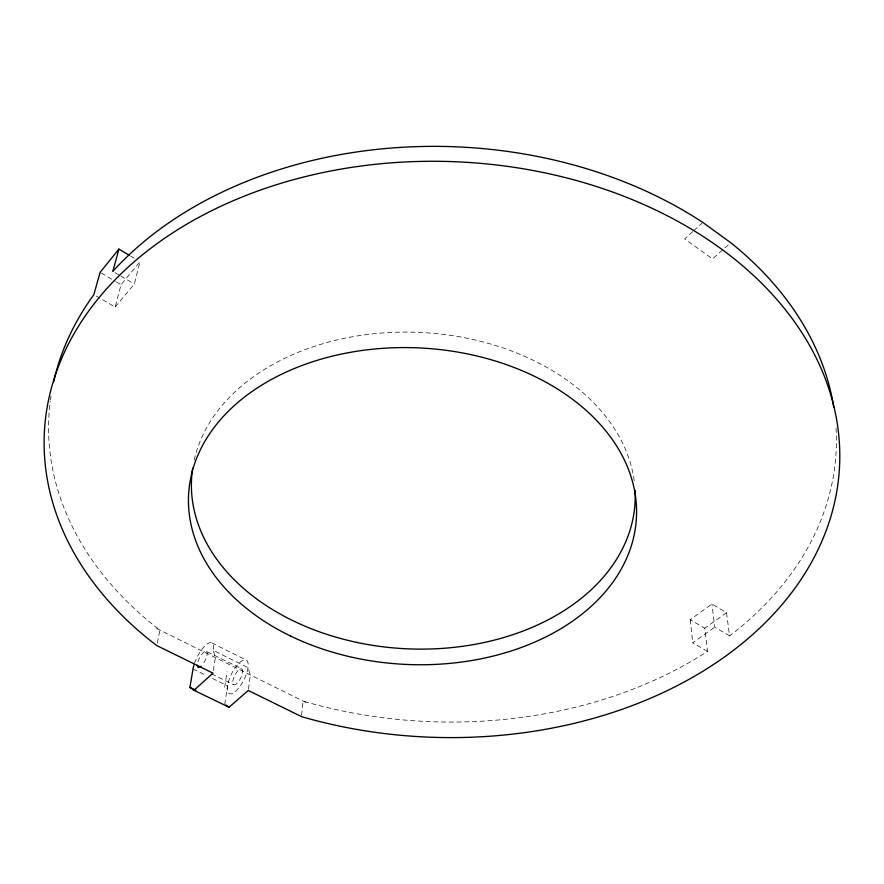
<?xml version="1.0" encoding="UTF-8"?>
<svg xmlns="http://www.w3.org/2000/svg" width="884" height="884" viewBox="0 0 884 884"><rect width="100%" height="100%" fill="white"/><g stroke="black" fill="none" stroke-linecap="round" stroke-linejoin="round"><path stroke-width="0.66" stroke-dasharray="4.42 3.31" d="M301.61 715.3L303.101 701.089L306.571 702.128A394.021 287.698 2 0 0 707.498 651.386L704.78 628.259L690.227 619.695L711.94 603.982L726.526 612.722L729.565 635.872L714.802 627.143L711.94 603.982M248.448 689.177L250.382 674.956L248.006 667.641L213.298 650.37A18.973 6.553 -63 0 0 207.11 644.027A18.973 6.553 -63 0 0 194.325 663.851M224.713 687.188L227.033 671.663M224.79 704.216L227.508 685.829L211.497 677.995M213.375 670.558L215.409 657.608L213.298 650.37M157.385 643.022L159.849 630.06L157.109 627.994A394.021 287.698 2 0 1 50.289 401.082M115.163 307.046L134.324 284.04L140.004 261.741L121.075 284.659L115.163 307.046L100.953 298.792M692.736 231.608L684.658 238.934L712.537 258.913L728.747 244.548M693.752 230.691L701.83 223.365M726.526 612.722L704.78 628.259M707.498 651.386L692.769 642.823L714.802 627.143M193.021 668.956L206.569 675.586M211.541 673.862L233.575 684.669M156.634 628.469L306.063 702.559M197.939 661.784A8.995 3.105 -63 0 1 206.469 651.375L241.818 668.912A8.895 3.26 -63.2 0 1 238.039 682.26A8.895 3.26 -63.2 0 1 233.254 679.232A8.895 3.26 -63.2 0 1 241.818 668.912M211.917 642.955L246.382 660.182A18.785 6.873 -63.2 0 1 238.514 688.304A18.785 6.873 -63.2 0 1 228.326 682.061A18.785 6.873 -63.2 0 1 246.382 660.182M96.212 296.041L99.759 298.096M101.284 273.012L115.251 281.234M116.412 281.919L121.075 284.659M115.119 272.692L119.638 275.366M120.765 276.029L134.324 284.04M130.633 256.128L134.147 258.227M690.227 619.695L692.769 642.823M836.032 428.11A394.021 287.698 2 0 1 729.565 635.872M50.454 399.8A394.021 287.698 2 0 1 51.007 395.977M194.204 459.978A222.072 158.313 2.9 0 1 422.033 332.539A222.072 158.313 2.9 0 1 634.524 483.36M206.469 651.375A8.995 3.105 -63 0 1 202.425 664.801"/><path stroke-width="1.33" d="M193.972 690.305L212.978 673.144L156.888 645.618L154.125 643.552A397.955 288.007 2 0 1 290.438 180.546A397.955 288.007 2 0 1 839.723 450.321A397.955 288.007 2 0 1 304.969 717.631L301.466 716.592L248.271 690.47L229.055 707.255L193.972 690.305L189.927 687.354L193.021 668.956A18.973 6.553 -63 0 1 193.994 664.912M129.462 255.432L118.909 249.111L112.854 271.355A394.021 287.698 2 0 1 702.835 222.448L730.781 242.746A394.021 287.698 2 0 1 833.778 407.402M118.909 249.111L100.124 272.327L93.848 294.659A394.021 287.698 2 0 0 53.637 381.932M189.927 687.354L195.939 690.26M225.862 704.979L229.055 707.255M635.099 490.355A222.072 158.313 2.9 0 1 405.436 648.734A222.072 158.313 2.9 0 1 192.679 468.045M201.143 666.171A8.995 3.105 -63 0 1 197.353 665.321M290.637 636.071A224.216 158.391 2.9 0 0 636.281 520.035A224.216 158.391 2.9 0 0 310.627 362.429A224.216 158.391 2.9 0 0 290.637 636.071"/></g></svg>
